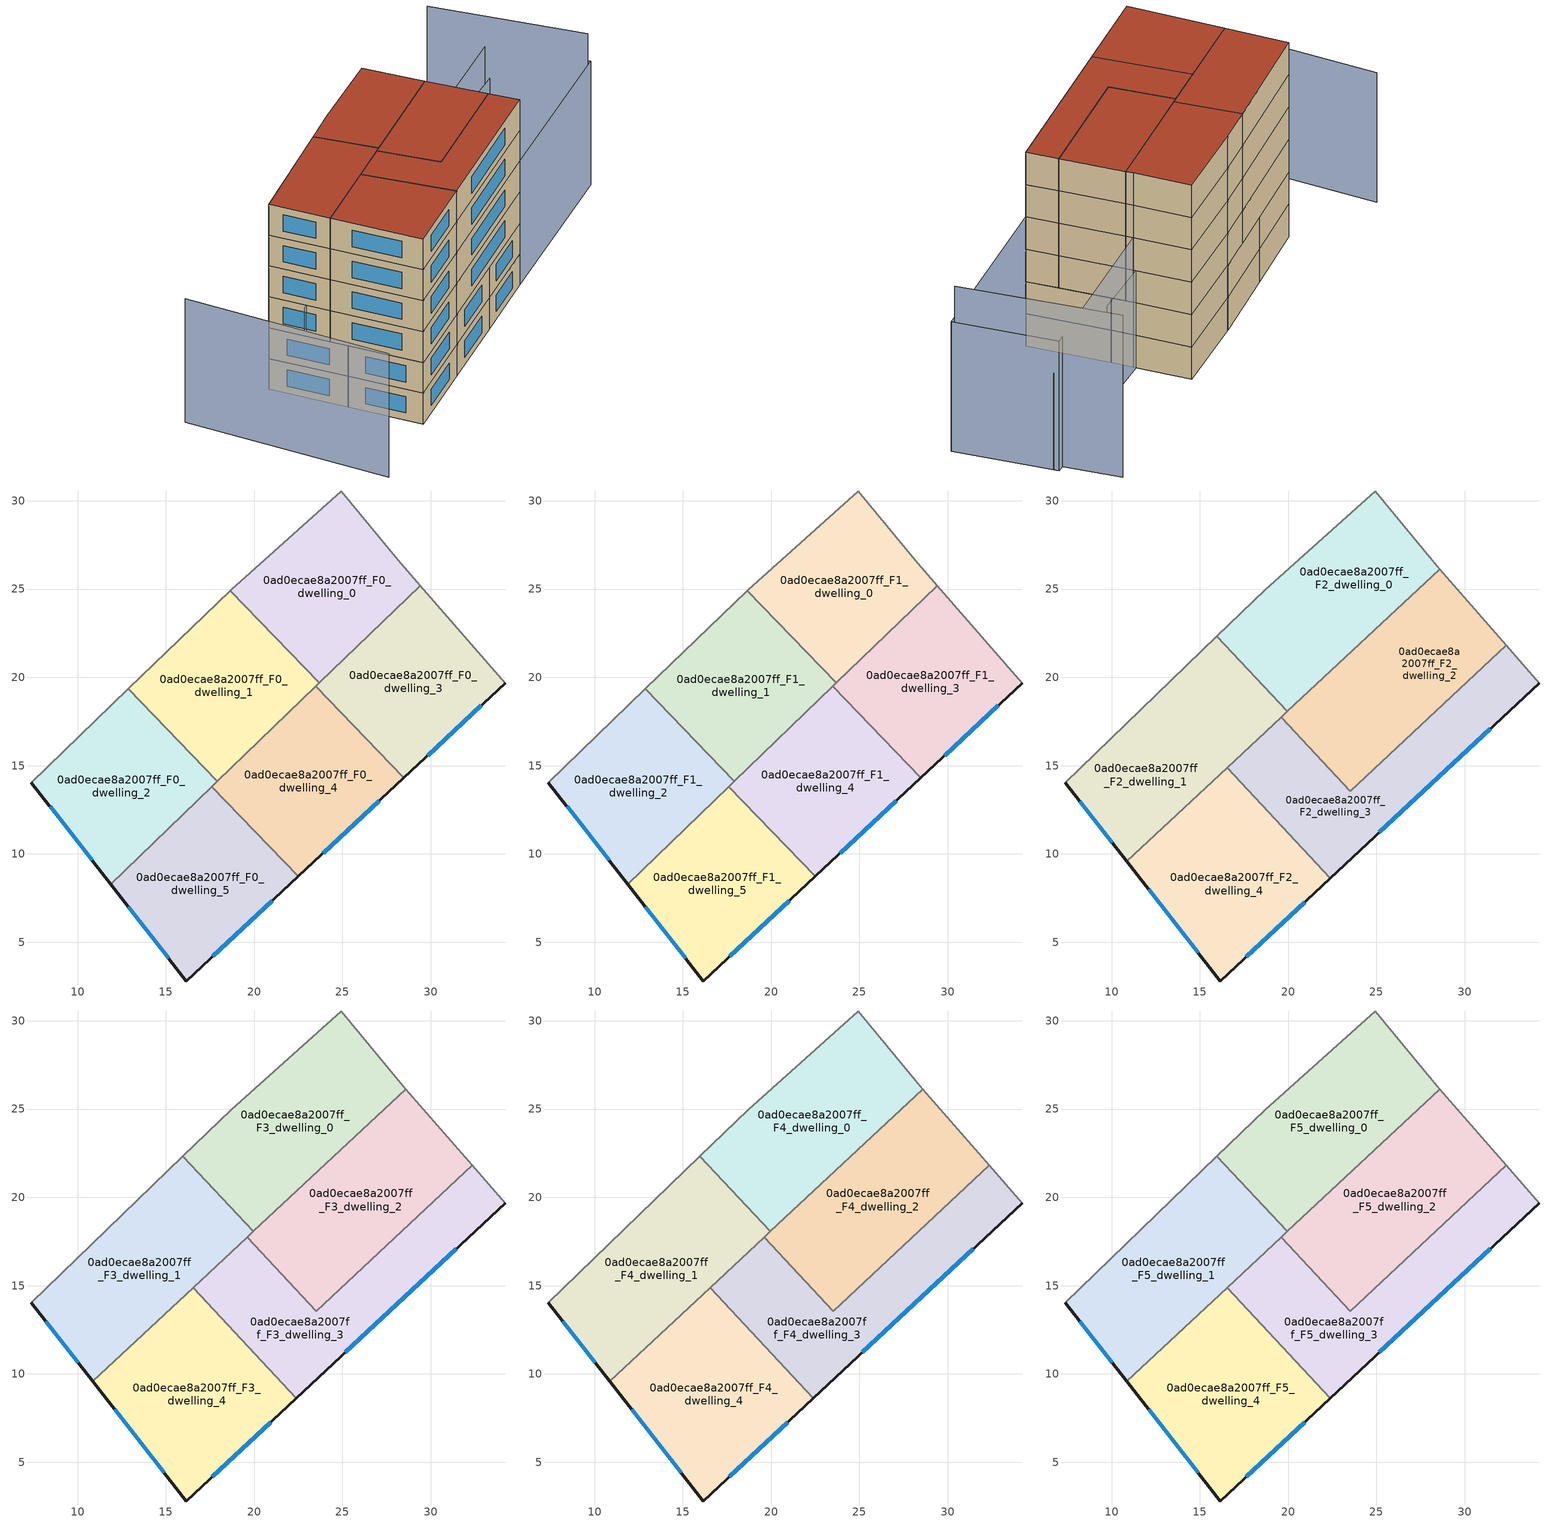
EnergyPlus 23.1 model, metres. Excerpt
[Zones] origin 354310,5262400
0ad0ecae8a2007ff_F0_dwelling_0
 floor ground (EU_floor_Construction): 28.16,26.63 29.41,25.19 23.69,19.68 18.64,24.92 18.69,24.96 24.92,30.55 z0
 wall to 0ad0ecae8a2007ff_F0_dwelling_1 (EU_wall_Construction): 18.64,24.92 23.69,19.68 z0:3
 wall adiabatic (EU_wall_Construction): 29.41,25.19 28.16,26.63 24.92,30.55 18.69,24.96 18.64,24.92 z0:3
 wall to 0ad0ecae8a2007ff_F0_dwelling_3 (EU_wall_Construction): 23.69,19.68 29.41,25.19 z0:3
0ad0ecae8a2007ff_F0_dwelling_1
 floor ground (EU_floor_Construction): 18.64,24.92 23.69,19.68 17.92,14.12 12.88,19.35 z0
 wall to 0ad0ecae8a2007ff_F0_dwelling_2 (EU_wall_Construction): 12.88,19.35 17.92,14.12 z0:3
 wall adiabatic (EU_wall_Construction): 18.64,24.92 12.88,19.35 z0:3
 wall to 0ad0ecae8a2007ff_F0_dwelling_4 (EU_wall_Construction): 17.92,14.12 23.49,19.49 z0:3
 wall to 0ad0ecae8a2007ff_F0_dwelling_3 (EU_wall_Construction): 23.49,19.49 23.69,19.68 z0:3
0ad0ecae8a2007ff_F0_dwelling_2
 floor ground (EU_floor_Construction): 12.88,19.35 17.92,14.12 11.87,8.29 7.38,14.04 z0
 wall outside (EU_wall_Construction): 7.38,14.04 11.87,8.29 z0:3
 wall adiabatic (EU_wall_Construction): 12.88,19.35 7.38,14.04 z0:3
 wall to 0ad0ecae8a2007ff_F0_dwelling_5 (EU_wall_Construction): 11.87,8.29 17.6,13.82 z0:3
 wall to 0ad0ecae8a2007ff_F0_dwelling_4 (EU_wall_Construction): 17.61,13.82 17.92,14.12 z0:3
 window (EU_Window_Construction): 8.44,12.69 10.82,9.64 z0.7:2.3
0ad0ecae8a2007ff_F0_dwelling_3
 floor ground (EU_floor_Construction): 29.41,25.19 34.21,19.67 28.48,14.32 23.49,19.49 z0
 wall outside (EU_wall_Construction): 28.48,14.32 34.21,19.67 z0:3
 wall adiabatic (EU_wall_Construction): 34.21,19.67 29.41,25.19 z0:3
 wall to 0ad0ecae8a2007ff_F0_dwelling_4 (EU_wall_Construction): 23.49,19.49 28.48,14.32 z0:3
 window (EU_Window_Construction): 29.82,15.57 32.86,18.41 z0.7:2.3
0ad0ecae8a2007ff_F0_dwelling_4
 floor ground (EU_floor_Construction): 23.49,19.49 28.48,14.32 22.5,8.74 17.6,13.82 z0
 wall outside (EU_wall_Construction): 22.5,8.74 28.48,14.32 z0:3
 wall to 0ad0ecae8a2007ff_F0_dwelling_5 (EU_wall_Construction): 17.6,13.82 22.5,8.74 z0:3
 window (EU_Window_Construction): 23.91,10.05 27.07,13.01 z0.7:2.3
0ad0ecae8a2007ff_F0_dwelling_5
 floor ground (EU_floor_Construction): 17.6,13.82 22.5,8.74 16.16,2.81 11.87,8.29 z0
 wall outside (EU_wall_Construction): 11.87,8.29 16.16,2.81 22.5,8.74 z0:3
 window (EU_Window_Construction): 17.65,4.2 21.01,7.34 / 12.88,7 15.15,4.09 z0.7:2.3
0ad0ecae8a2007ff_F1_dwelling_0
 floor to 0ad0ecae8a2007ff_F0_dwelling_0 (EU_floor_Construction): 28.16,26.63 29.41,25.19 23.69,19.68 18.64,24.92 18.69,24.96 24.92,30.55 z3
 wall to 0ad0ecae8a2007ff_F1_dwelling_1 (EU_wall_Construction): 18.64,24.92 23.69,19.68 z3:6
 wall adiabatic (EU_wall_Construction): 29.41,25.19 28.16,26.63 24.92,30.55 18.69,24.96 18.64,24.92 z3:6
 wall to 0ad0ecae8a2007ff_F1_dwelling_3 (EU_wall_Construction): 23.69,19.68 29.41,25.19 z3:6
0ad0ecae8a2007ff_F1_dwelling_1
 floor to 0ad0ecae8a2007ff_F0_dwelling_1 (EU_floor_Construction): 18.64,24.92 23.69,19.68 17.92,14.12 12.88,19.35 z3
 wall to 0ad0ecae8a2007ff_F1_dwelling_2 (EU_wall_Construction): 12.88,19.35 17.92,14.12 z3:6
 wall adiabatic (EU_wall_Construction): 18.64,24.92 12.88,19.35 z3:6
 wall to 0ad0ecae8a2007ff_F1_dwelling_4 (EU_wall_Construction): 17.92,14.12 23.49,19.49 z3:6
 wall to 0ad0ecae8a2007ff_F1_dwelling_3 (EU_wall_Construction): 23.49,19.49 23.69,19.68 z3:6
0ad0ecae8a2007ff_F1_dwelling_2
 floor to 0ad0ecae8a2007ff_F0_dwelling_2 (EU_floor_Construction): 12.88,19.35 17.92,14.12 11.87,8.29 7.38,14.04 z3
 wall outside (EU_wall_Construction): 7.38,14.04 11.87,8.29 z3:6
 wall adiabatic (EU_wall_Construction): 12.88,19.35 7.38,14.04 z3:6
 wall to 0ad0ecae8a2007ff_F1_dwelling_5 (EU_wall_Construction): 11.87,8.29 17.6,13.82 z3:6
 wall to 0ad0ecae8a2007ff_F1_dwelling_4 (EU_wall_Construction): 17.61,13.82 17.92,14.12 z3:6
 window (EU_Window_Construction): 8.44,12.69 10.82,9.64 z3.7:5.3
 ceiling adiabatic (EU_roof_Construction): 17.92,14.12 16.88,15.2 10.87,9.58 11.87,8.29 z6
0ad0ecae8a2007ff_F1_dwelling_3
 floor to 0ad0ecae8a2007ff_F0_dwelling_3 (EU_floor_Construction): 29.41,25.19 34.21,19.67 28.48,14.32 23.49,19.49 z3
 wall outside (EU_wall_Construction): 28.48,14.32 34.21,19.67 z3:6
 wall adiabatic (EU_wall_Construction): 34.21,19.67 29.41,25.19 z3:6
 wall to 0ad0ecae8a2007ff_F1_dwelling_4 (EU_wall_Construction): 23.49,19.49 28.48,14.32 z3:6
 window (EU_Window_Construction): 29.82,15.57 32.86,18.41 z3.7:5.3
0ad0ecae8a2007ff_F1_dwelling_4
 floor to 0ad0ecae8a2007ff_F0_dwelling_4 (EU_floor_Construction): 23.49,19.49 28.48,14.32 22.5,8.74 17.6,13.82 z3
 wall outside (EU_wall_Construction): 22.5,8.74 28.48,14.32 z3:6
 wall to 0ad0ecae8a2007ff_F1_dwelling_5 (EU_wall_Construction): 17.6,13.82 22.5,8.74 z3:6
 window (EU_Window_Construction): 23.91,10.05 27.07,13.01 z3.7:5.3
0ad0ecae8a2007ff_F1_dwelling_5
 floor to 0ad0ecae8a2007ff_F0_dwelling_5 (EU_floor_Construction): 17.6,13.82 22.5,8.74 16.16,2.81 11.87,8.29 z3
 wall outside (EU_wall_Construction): 11.87,8.29 16.16,2.81 22.5,8.74 z3:6
 window (EU_Window_Construction): 17.65,4.2 21.01,7.34 / 12.88,7 15.15,4.09 z3.7:5.3
0ad0ecae8a2007ff_F2_dwelling_0
 floor to 0ad0ecae8a2007ff_F1_dwelling_0 (EU_floor_Construction): 24.92,30.55 28.16,26.63 28.59,26.13 22.74,20.67 18.64,24.92 18.69,24.96 z6
 floor to 0ad0ecae8a2007ff_F1_dwelling_1 (EU_floor_Construction): 18.64,24.92 22.74,20.67 19.95,18.07 15.97,22.33 z6
 wall adiabatic (EU_wall_Construction): 28.59,26.13 28.16,26.63 24.92,30.55 18.69,24.96 15.97,22.33 z6:9
 wall to 0ad0ecae8a2007ff_F2_dwelling_1 (EU_wall_Construction): 15.97,22.33 19.95,18.07 z6:9
 wall to 0ad0ecae8a2007ff_F2_dwelling_2 (EU_wall_Construction): 19.95,18.07 28.59,26.13 z6:9
0ad0ecae8a2007ff_F2_dwelling_1
 floor to 0ad0ecae8a2007ff_F1_dwelling_1 (EU_floor_Construction): 15.97,22.33 19.95,18.07 16.88,15.2 12.88,19.35 z6
 floor to 0ad0ecae8a2007ff_F1_dwelling_2 (EU_floor_Construction): 12.88,19.35 16.88,15.2 10.87,9.58 7.38,14.04 z6
 wall outside (EU_wall_Construction): 7.38,14.04 10.87,9.58 z6:9
 wall adiabatic (EU_wall_Construction): 15.97,22.33 7.38,14.04 z6:9
 wall to 0ad0ecae8a2007ff_F2_dwelling_4 (EU_wall_Construction): 10.87,9.58 16.55,14.89 z6:9
 wall to 0ad0ecae8a2007ff_F2_dwelling_3 (EU_wall_Construction): 16.55,14.89 19.6,17.74 z6:9
 wall to 0ad0ecae8a2007ff_F2_dwelling_2 (EU_wall_Construction): 19.6,17.74 19.95,18.07 z6:9
 window (EU_Window_Construction): 8.2,13 10.05,10.63 z6.7:8.3
0ad0ecae8a2007ff_F2_dwelling_2
 floor to 0ad0ecae8a2007ff_F1_dwelling_3 (EU_floor_Construction): 29.4,25.19 32.35,21.81 26.51,16.36 23.49,19.49 z6
 floor to 0ad0ecae8a2007ff_F1_dwelling_0 (EU_floor_Construction): 28.59,26.13 29.4,25.19 23.69,19.68 22.74,20.67 z6
 floor to 0ad0ecae8a2007ff_F1_dwelling_4 (EU_floor_Construction): 23.49,19.49 26.51,16.36 23.51,13.55 20.58,16.69 z6
 floor to 0ad0ecae8a2007ff_F1_dwelling_1 (EU_floor_Construction): 22.74,20.67 23.69,19.68 20.58,16.69 19.6,17.74 z6
 wall to 0ad0ecae8a2007ff_F2_dwelling_3 (EU_wall_Construction): 19.6,17.74 23.51,13.55 32.35,21.81 z6:9
 wall adiabatic (EU_wall_Construction): 32.35,21.81 28.59,26.13 z6:9
0ad0ecae8a2007ff_F2_dwelling_3
 floor to 0ad0ecae8a2007ff_F1_dwelling_4 (EU_floor_Construction): 26.51,16.36 28.48,14.32 22.5,8.74 17.6,13.82 20.58,16.69 23.51,13.55 z6
 floor to 0ad0ecae8a2007ff_F1_dwelling_3 (EU_floor_Construction): 32.35,21.81 34.21,19.67 28.48,14.32 26.51,16.36 z6
 floor to 0ad0ecae8a2007ff_F1_dwelling_5 (EU_floor_Construction): 17.6,13.82 22.5,8.74 22.39,8.64 17.58,13.79 z6
 floor adiabatic (EU_floor_Construction): 16.88,15.2 17.92,14.12 17.58,13.79 16.55,14.89 z6
 floor to 0ad0ecae8a2007ff_F1_dwelling_1 (EU_floor_Construction): 19.6,17.74 20.58,16.69 17.92,14.12 16.88,15.2 z6
 wall outside (EU_wall_Construction): 22.4,8.63 34.21,19.67 z6:9
 wall adiabatic (EU_wall_Construction): 34.21,19.67 32.35,21.81 z6:9
 wall to 0ad0ecae8a2007ff_F2_dwelling_4 (EU_wall_Construction): 16.55,14.89 22.4,8.63 z6:9
 window (EU_Window_Construction): 25.17,11.23 31.43,17.08 z6.7:8.3
0ad0ecae8a2007ff_F2_dwelling_4
 floor to 0ad0ecae8a2007ff_F1_dwelling_5 (EU_floor_Construction): 17.58,13.79 22.39,8.64 16.16,2.81 11.87,8.29 z6
 floor adiabatic (EU_floor_Construction): 16.55,14.89 17.58,13.79 11.87,8.29 10.87,9.58 z6
 wall outside (EU_wall_Construction): 10.87,9.58 16.16,2.81 22.4,8.63 z6:9
 window (EU_Window_Construction): 17.62,4.17 20.93,7.27 / 12.11,7.99 14.91,4.4 z6.7:8.3
0ad0ecae8a2007ff_F3_dwelling_0
 floor to 0ad0ecae8a2007ff_F2_dwelling_0 (EU_floor_Construction): 24.92,30.55 28.16,26.63 28.59,26.13 19.95,18.07 15.97,22.33 18.69,24.96 z9
 wall adiabatic (EU_wall_Construction): 28.59,26.13 28.16,26.63 24.92,30.55 18.69,24.96 15.97,22.33 z9:12
 wall to 0ad0ecae8a2007ff_F3_dwelling_1 (EU_wall_Construction): 15.97,22.33 19.95,18.07 z9:12
 wall to 0ad0ecae8a2007ff_F3_dwelling_2 (EU_wall_Construction): 19.95,18.07 28.59,26.13 z9:12
0ad0ecae8a2007ff_F3_dwelling_1
 floor to 0ad0ecae8a2007ff_F2_dwelling_1 (EU_floor_Construction): 15.97,22.33 19.95,18.07 10.87,9.58 7.38,14.04 z9
 wall outside (EU_wall_Construction): 7.38,14.04 10.87,9.58 z9:12
 wall adiabatic (EU_wall_Construction): 15.97,22.33 7.38,14.04 z9:12
 wall to 0ad0ecae8a2007ff_F3_dwelling_4 (EU_wall_Construction): 10.87,9.58 16.55,14.89 z9:12
 wall to 0ad0ecae8a2007ff_F3_dwelling_3 (EU_wall_Construction): 16.55,14.89 19.6,17.74 z9:12
 wall to 0ad0ecae8a2007ff_F3_dwelling_2 (EU_wall_Construction): 19.6,17.74 19.95,18.07 z9:12
 window (EU_Window_Construction): 8.2,13 10.05,10.63 z9.7:11.3
0ad0ecae8a2007ff_F3_dwelling_2
 floor to 0ad0ecae8a2007ff_F2_dwelling_2 (EU_floor_Construction): 28.59,26.13 32.35,21.81 23.51,13.55 19.6,17.74 z9
 wall to 0ad0ecae8a2007ff_F3_dwelling_3 (EU_wall_Construction): 19.6,17.74 23.51,13.55 32.35,21.81 z9:12
 wall adiabatic (EU_wall_Construction): 32.35,21.81 28.59,26.13 z9:12
0ad0ecae8a2007ff_F3_dwelling_3
 floor to 0ad0ecae8a2007ff_F2_dwelling_3 (EU_floor_Construction): 32.35,21.81 34.21,19.67 22.4,8.63 16.55,14.89 19.6,17.74 23.51,13.55 z9
 wall outside (EU_wall_Construction): 22.4,8.63 34.21,19.67 z9:12
 wall adiabatic (EU_wall_Construction): 34.21,19.67 32.35,21.81 z9:12
 wall to 0ad0ecae8a2007ff_F3_dwelling_4 (EU_wall_Construction): 16.55,14.89 22.4,8.63 z9:12
 window (EU_Window_Construction): 25.17,11.23 31.43,17.08 z9.7:11.3
0ad0ecae8a2007ff_F3_dwelling_4
 floor to 0ad0ecae8a2007ff_F2_dwelling_4 (EU_floor_Construction): 16.55,14.89 22.4,8.63 16.16,2.81 10.87,9.58 z9
 wall outside (EU_wall_Construction): 10.87,9.58 16.16,2.81 22.4,8.63 z9:12
 window (EU_Window_Construction): 17.62,4.17 20.93,7.27 / 12.11,7.99 14.91,4.4 z9.7:11.3
0ad0ecae8a2007ff_F4_dwelling_0
 floor to 0ad0ecae8a2007ff_F3_dwelling_0 (EU_floor_Construction): 24.92,30.55 28.16,26.63 28.59,26.13 19.95,18.07 15.97,22.33 18.69,24.96 z12
 wall adiabatic (EU_wall_Construction): 28.59,26.13 28.16,26.63 24.92,30.55 18.69,24.96 15.97,22.33 z12:15
 wall to 0ad0ecae8a2007ff_F4_dwelling_1 (EU_wall_Construction): 15.97,22.33 19.95,18.07 z12:15
 wall to 0ad0ecae8a2007ff_F4_dwelling_2 (EU_wall_Construction): 19.95,18.07 28.59,26.13 z12:15
0ad0ecae8a2007ff_F4_dwelling_1
 floor to 0ad0ecae8a2007ff_F3_dwelling_1 (EU_floor_Construction): 15.97,22.33 19.95,18.07 10.87,9.58 7.38,14.04 z12
 wall outside (EU_wall_Construction): 7.38,14.04 10.87,9.58 z12:15
 wall adiabatic (EU_wall_Construction): 15.97,22.33 7.38,14.04 z12:15
 wall to 0ad0ecae8a2007ff_F4_dwelling_4 (EU_wall_Construction): 10.87,9.58 16.55,14.89 z12:15
 wall to 0ad0ecae8a2007ff_F4_dwelling_3 (EU_wall_Construction): 16.55,14.89 19.6,17.74 z12:15
 wall to 0ad0ecae8a2007ff_F4_dwelling_2 (EU_wall_Construction): 19.6,17.74 19.95,18.07 z12:15
 window (EU_Window_Construction): 8.2,13 10.05,10.63 z12.7:14.3
0ad0ecae8a2007ff_F4_dwelling_2
 floor to 0ad0ecae8a2007ff_F3_dwelling_2 (EU_floor_Construction): 28.59,26.13 32.35,21.81 23.51,13.55 19.6,17.74 z12
 wall to 0ad0ecae8a2007ff_F4_dwelling_3 (EU_wall_Construction): 19.6,17.74 23.51,13.55 32.35,21.81 z12:15
 wall adiabatic (EU_wall_Construction): 32.35,21.81 28.59,26.13 z12:15
0ad0ecae8a2007ff_F4_dwelling_3
 floor to 0ad0ecae8a2007ff_F3_dwelling_3 (EU_floor_Construction): 32.35,21.81 34.21,19.67 22.4,8.63 16.55,14.89 19.6,17.74 23.51,13.55 z12
 wall outside (EU_wall_Construction): 22.4,8.63 34.21,19.67 z12:15
 wall adiabatic (EU_wall_Construction): 34.21,19.67 32.35,21.81 z12:15
 wall to 0ad0ecae8a2007ff_F4_dwelling_4 (EU_wall_Construction): 16.55,14.89 22.4,8.63 z12:15
 window (EU_Window_Construction): 25.17,11.23 31.43,17.08 z12.7:14.3
0ad0ecae8a2007ff_F4_dwelling_4
 floor to 0ad0ecae8a2007ff_F3_dwelling_4 (EU_floor_Construction): 16.55,14.89 22.4,8.63 16.16,2.81 10.87,9.58 z12
 wall outside (EU_wall_Construction): 10.87,9.58 16.16,2.81 22.4,8.63 z12:15
 window (EU_Window_Construction): 17.62,4.17 20.93,7.27 / 12.11,7.99 14.91,4.4 z12.7:14.3
0ad0ecae8a2007ff_F5_dwelling_0
 floor to 0ad0ecae8a2007ff_F4_dwelling_0 (EU_floor_Construction): 24.92,30.55 28.16,26.63 28.59,26.13 19.95,18.07 15.97,22.33 18.69,24.96 z15
 wall adiabatic (EU_wall_Construction): 28.59,26.13 28.16,26.63 24.92,30.55 18.69,24.96 15.97,22.33 z15:18
 wall to 0ad0ecae8a2007ff_F5_dwelling_1 (EU_wall_Construction): 15.97,22.33 19.95,18.07 z15:18
 wall to 0ad0ecae8a2007ff_F5_dwelling_2 (EU_wall_Construction): 19.95,18.07 28.59,26.13 z15:18
 roof outside (EU_roof_Construction): 28.59,26.13 28.16,26.63 24.92,30.55 18.69,24.96 15.97,22.33 19.95,18.07 z18
0ad0ecae8a2007ff_F5_dwelling_1
 floor to 0ad0ecae8a2007ff_F4_dwelling_1 (EU_floor_Construction): 15.97,22.33 19.95,18.07 10.87,9.58 7.38,14.04 z15
 wall outside (EU_wall_Construction): 7.38,14.04 10.87,9.58 z15:18
 wall adiabatic (EU_wall_Construction): 15.97,22.33 7.38,14.04 z15:18
 wall to 0ad0ecae8a2007ff_F5_dwelling_4 (EU_wall_Construction): 10.87,9.58 16.55,14.89 z15:18
 wall to 0ad0ecae8a2007ff_F5_dwelling_3 (EU_wall_Construction): 16.55,14.89 19.6,17.74 z15:18
 wall to 0ad0ecae8a2007ff_F5_dwelling_2 (EU_wall_Construction): 19.6,17.74 19.95,18.07 z15:18
 window (EU_Window_Construction): 8.2,13 10.05,10.63 z15.7:17.3
 roof outside (EU_roof_Construction): 19.95,18.07 15.97,22.33 7.38,14.04 10.87,9.58 z18
0ad0ecae8a2007ff_F5_dwelling_2
 floor to 0ad0ecae8a2007ff_F4_dwelling_2 (EU_floor_Construction): 28.59,26.13 32.35,21.81 23.51,13.55 19.6,17.74 z15
 wall to 0ad0ecae8a2007ff_F5_dwelling_3 (EU_wall_Construction): 19.6,17.74 23.51,13.55 32.35,21.81 z15:18
 wall adiabatic (EU_wall_Construction): 32.35,21.81 28.59,26.13 z15:18
 roof outside (EU_roof_Construction): 32.35,21.81 28.59,26.13 19.6,17.74 23.51,13.55 z18
0ad0ecae8a2007ff_F5_dwelling_3
 floor to 0ad0ecae8a2007ff_F4_dwelling_3 (EU_floor_Construction): 32.35,21.81 34.21,19.67 22.4,8.63 16.55,14.89 19.6,17.74 23.51,13.55 z15
 wall outside (EU_wall_Construction): 22.4,8.63 34.21,19.67 z15:18
 wall adiabatic (EU_wall_Construction): 34.21,19.67 32.35,21.81 z15:18
 wall to 0ad0ecae8a2007ff_F5_dwelling_4 (EU_wall_Construction): 16.55,14.89 22.4,8.63 z15:18
 window (EU_Window_Construction): 25.17,11.23 31.43,17.08 z15.7:17.3
 roof outside (EU_roof_Construction): 34.21,19.67 32.35,21.81 23.51,13.55 19.6,17.74 16.55,14.89 22.4,8.63 z18
0ad0ecae8a2007ff_F5_dwelling_4
 floor to 0ad0ecae8a2007ff_F4_dwelling_4 (EU_floor_Construction): 16.55,14.89 22.4,8.63 16.16,2.81 10.87,9.58 z15
 wall outside (EU_wall_Construction): 10.87,9.58 16.16,2.81 22.4,8.63 z15:18
 window (EU_Window_Construction): 17.62,4.17 20.93,7.27 / 12.11,7.99 14.91,4.4 z15.7:17.3
 roof outside (EU_roof_Construction): 22.4,8.63 16.55,14.89 10.87,9.58 16.16,2.81 z18
shading: -1.41,12.47 9.43,-3.64 / 27.98,26.47 41.11,38.48 / 41.11,38.48 47.33,31.68 / 47.33,31.68 34.21,19.67 / 34.21,19.67 27.98,26.47 z0:12; 41.42,38.12 9.2,11.02 z0:9; 46.84,31.37 37.09,41.76 z0:15
[Building]
EU S2 Campaign: North Axis=0; Terrain=City; Solar Distribution=FullExterior
[Site:Location]
Budapest.Ferenc.Liszt.Intl.AP: Latitude=47.437; Longitude=19.256; Time Zone=1; Elevation=185
[SizingPeriod:WeatherFileDays]
AnnualSizingPeriod: Begin Month=1; Begin Day of Month=1; End Month=12; End Day of Month=31; Day of Week for Start Day=Monday; Use Weather File Daylight Saving Period=No; Use Weather File Rain and Snow Indicators=No
[MATERIAL]
EU_InternalMass_Material: Roughness=MediumRough; Thickness=0.1; Conductivity=1; Density=1800; Specific Heat=900; Thermal Absorptance=0.9; Solar Absorptance=0.7; Visible Absorptance=0.7
[MATERIAL:NOMASS] Roughness=MediumRough; Thermal Absorptance=0.9; Solar Absorptance=0.7; Visible Absorptance=0.7
Name | Thermal Resistance
EU_wall_NoMass | 0.832559
EU_roof_NoMass | 1.39638
EU_floor_NoMass | 0.872794
[WINDOWMATERIAL:SIMPLEGLAZINGSYSTEM]
EU_Window_SimpleGlazing: UFactor=2.79869; Solar Heat Gain Coefficient=0.75; Visible Transmittance=0.75
[CONSTRUCTION]
EU_wall_Construction: EU_wall_NoMass
EU_roof_Construction: EU_roof_NoMass
EU_floor_Construction: EU_floor_NoMass
EU_Window_Construction: EU_Window_SimpleGlazing
EU_InternalMass_Construction: EU_InternalMass_Material
[ZONE] Type=1; Multiplier=1; Ceiling Height=autocalculate; Floor Area=autocalculate; Part of Total Floor Area=Yes
Name | Volume
0ad0ecae8a2007ff_F0_dwelling_0; 0ad0ecae8a2007ff_F1_dwelling_0 | 174.653
0ad0ecae8a2007ff_F2_dwelling_0; 0ad0ecae8a2007ff_F3_dwelling_0; 0ad0ecae8a2007ff_F4_dwelling_0; 0ad0ecae8a2007ff_F5_dwelling_0 | 209.563
0ad0ecae8a2007ff_F0_dwelling_1; 0ad0ecae8a2007ff_F1_dwelling_1 | 174.65
0ad0ecae8a2007ff_F2_dwelling_1; 0ad0ecae8a2007ff_F3_dwelling_1; 0ad0ecae8a2007ff_F4_dwelling_1; 0ad0ecae8a2007ff_F5_dwelling_1 | 209.554
0ad0ecae8a2007ff_F0_dwelling_2; 0ad0ecae8a2007ff_F1_dwelling_2 | 174.645
0ad0ecae8a2007ff_F2_dwelling_2; 0ad0ecae8a2007ff_F3_dwelling_2; 0ad0ecae8a2007ff_F4_dwelling_2; 0ad0ecae8a2007ff_F5_dwelling_2 | 209.579
0ad0ecae8a2007ff_F0_dwelling_3; 0ad0ecae8a2007ff_F1_dwelling_3 | 174.635
0ad0ecae8a2007ff_F2_dwelling_3; 0ad0ecae8a2007ff_F3_dwelling_3; 0ad0ecae8a2007ff_F4_dwelling_3; 0ad0ecae8a2007ff_F5_dwelling_3 | 209.585
0ad0ecae8a2007ff_F0_dwelling_4; 0ad0ecae8a2007ff_F1_dwelling_4 | 174.639
0ad0ecae8a2007ff_F2_dwelling_4; 0ad0ecae8a2007ff_F3_dwelling_4; 0ad0ecae8a2007ff_F4_dwelling_4; 0ad0ecae8a2007ff_F5_dwelling_4 | 209.57
0ad0ecae8a2007ff_F0_dwelling_5; 0ad0ecae8a2007ff_F1_dwelling_5 | 174.637
[INTERNALMASS] Construction=EU_InternalMass_Construction
Name | Zone or ZoneList | Surface Area
0ad0ecae8a2007ff_F0_dwelling_0_EU_InternalMass | 0ad0ecae8a2007ff_F0_dwelling_0 | 58.2177
0ad0ecae8a2007ff_F0_dwelling_1_EU_InternalMass | 0ad0ecae8a2007ff_F0_dwelling_1 | 58.2167
0ad0ecae8a2007ff_F0_dwelling_2_EU_InternalMass | 0ad0ecae8a2007ff_F0_dwelling_2 | 58.2148
0ad0ecae8a2007ff_F0_dwelling_3_EU_InternalMass | 0ad0ecae8a2007ff_F0_dwelling_3 | 58.2118
0ad0ecae8a2007ff_F0_dwelling_4_EU_InternalMass | 0ad0ecae8a2007ff_F0_dwelling_4 | 58.213
0ad0ecae8a2007ff_F0_dwelling_5_EU_InternalMass | 0ad0ecae8a2007ff_F0_dwelling_5 | 58.2124
0ad0ecae8a2007ff_F1_dwelling_0_EU_InternalMass | 0ad0ecae8a2007ff_F1_dwelling_0 | 58.2177
0ad0ecae8a2007ff_F1_dwelling_1_EU_InternalMass | 0ad0ecae8a2007ff_F1_dwelling_1 | 58.2167
0ad0ecae8a2007ff_F1_dwelling_2_EU_InternalMass | 0ad0ecae8a2007ff_F1_dwelling_2 | 58.2148
0ad0ecae8a2007ff_F1_dwelling_3_EU_InternalMass | 0ad0ecae8a2007ff_F1_dwelling_3 | 58.2118
0ad0ecae8a2007ff_F1_dwelling_4_EU_InternalMass | 0ad0ecae8a2007ff_F1_dwelling_4 | 58.213
0ad0ecae8a2007ff_F1_dwelling_5_EU_InternalMass | 0ad0ecae8a2007ff_F1_dwelling_5 | 58.2124
0ad0ecae8a2007ff_F2_dwelling_0_EU_InternalMass | 0ad0ecae8a2007ff_F2_dwelling_0 | 69.8547
0ad0ecae8a2007ff_F2_dwelling_1_EU_InternalMass | 0ad0ecae8a2007ff_F2_dwelling_1 | 69.8511
0ad0ecae8a2007ff_F2_dwelling_2_EU_InternalMass | 0ad0ecae8a2007ff_F2_dwelling_2 | 69.8616
0ad0ecae8a2007ff_F2_dwelling_3_EU_InternalMass | 0ad0ecae8a2007ff_F2_dwelling_3 | 69.8615
0ad0ecae8a2007ff_F2_dwelling_4_EU_InternalMass | 0ad0ecae8a2007ff_F2_dwelling_4 | 69.8566
0ad0ecae8a2007ff_F3_dwelling_0_EU_InternalMass | 0ad0ecae8a2007ff_F3_dwelling_0 | 69.8547
0ad0ecae8a2007ff_F3_dwelling_1_EU_InternalMass | 0ad0ecae8a2007ff_F3_dwelling_1 | 69.8511
0ad0ecae8a2007ff_F3_dwelling_2_EU_InternalMass | 0ad0ecae8a2007ff_F3_dwelling_2 | 69.8616
0ad0ecae8a2007ff_F3_dwelling_3_EU_InternalMass | 0ad0ecae8a2007ff_F3_dwelling_3 | 69.8615
0ad0ecae8a2007ff_F3_dwelling_4_EU_InternalMass | 0ad0ecae8a2007ff_F3_dwelling_4 | 69.8566
0ad0ecae8a2007ff_F4_dwelling_0_EU_InternalMass | 0ad0ecae8a2007ff_F4_dwelling_0 | 69.8547
0ad0ecae8a2007ff_F4_dwelling_1_EU_InternalMass | 0ad0ecae8a2007ff_F4_dwelling_1 | 69.8511
0ad0ecae8a2007ff_F4_dwelling_2_EU_InternalMass | 0ad0ecae8a2007ff_F4_dwelling_2 | 69.8616
0ad0ecae8a2007ff_F4_dwelling_3_EU_InternalMass | 0ad0ecae8a2007ff_F4_dwelling_3 | 69.8615
0ad0ecae8a2007ff_F4_dwelling_4_EU_InternalMass | 0ad0ecae8a2007ff_F4_dwelling_4 | 69.8566
0ad0ecae8a2007ff_F5_dwelling_0_EU_InternalMass | 0ad0ecae8a2007ff_F5_dwelling_0 | 69.8547
0ad0ecae8a2007ff_F5_dwelling_1_EU_InternalMass | 0ad0ecae8a2007ff_F5_dwelling_1 | 69.8511
0ad0ecae8a2007ff_F5_dwelling_2_EU_InternalMass | 0ad0ecae8a2007ff_F5_dwelling_2 | 69.8616
0ad0ecae8a2007ff_F5_dwelling_3_EU_InternalMass | 0ad0ecae8a2007ff_F5_dwelling_3 | 69.8615
0ad0ecae8a2007ff_F5_dwelling_4_EU_InternalMass | 0ad0ecae8a2007ff_F5_dwelling_4 | 69.8566
[OTHEREQUIPMENT] Fuel Type=Electricity; Design Level Calculation Method=Watts/Area; Power per Zone Floor Area=1; Fraction Latent=0; Fraction Radiant=0; Fraction Lost=0; Carbon Dioxide Generation Rate=0; EndUse Subcategory=EU_Step8_InternalGains
Name | Zone or ZoneList or Space or SpaceList | Schedule
EU_Step8_InternalGain_0ad0ecae8a2007ff_F0_dwelling_0_f000 | 0ad0ecae8a2007ff_F0_dwelling_0 | EU_Step8_GainSchedule_0ad0ecae8a2007ff_F0_dwelling_0_f000
EU_Step8_InternalGain_0ad0ecae8a2007ff_F0_dwelling_1_f000 | 0ad0ecae8a2007ff_F0_dwelling_1 | EU_Step8_GainSchedule_0ad0ecae8a2007ff_F0_dwelling_1_f000
EU_Step8_InternalGain_0ad0ecae8a2007ff_F0_dwelling_2_f000 | 0ad0ecae8a2007ff_F0_dwelling_2 | EU_Step8_GainSchedule_0ad0ecae8a2007ff_F0_dwelling_2_f000
EU_Step8_InternalGain_0ad0ecae8a2007ff_F0_dwelling_3_f000 | 0ad0ecae8a2007ff_F0_dwelling_3 | EU_Step8_GainSchedule_0ad0ecae8a2007ff_F0_dwelling_3_f000
EU_Step8_InternalGain_0ad0ecae8a2007ff_F0_dwelling_4_f000 | 0ad0ecae8a2007ff_F0_dwelling_4 | EU_Step8_GainSchedule_0ad0ecae8a2007ff_F0_dwelling_4_f000
EU_Step8_InternalGain_0ad0ecae8a2007ff_F0_dwelling_5_f000 | 0ad0ecae8a2007ff_F0_dwelling_5 | EU_Step8_GainSchedule_0ad0ecae8a2007ff_F0_dwelling_5_f000
EU_Step8_InternalGain_0ad0ecae8a2007ff_F1_dwelling_0_f000 | 0ad0ecae8a2007ff_F1_dwelling_0 | EU_Step8_GainSchedule_0ad0ecae8a2007ff_F1_dwelling_0_f000
EU_Step8_InternalGain_0ad0ecae8a2007ff_F1_dwelling_1_f000 | 0ad0ecae8a2007ff_F1_dwelling_1 | EU_Step8_GainSchedule_0ad0ecae8a2007ff_F1_dwelling_1_f000
EU_Step8_InternalGain_0ad0ecae8a2007ff_F1_dwelling_2_f000 | 0ad0ecae8a2007ff_F1_dwelling_2 | EU_Step8_GainSchedule_0ad0ecae8a2007ff_F1_dwelling_2_f000
EU_Step8_InternalGain_0ad0ecae8a2007ff_F1_dwelling_3_f000 | 0ad0ecae8a2007ff_F1_dwelling_3 | EU_Step8_GainSchedule_0ad0ecae8a2007ff_F1_dwelling_3_f000
EU_Step8_InternalGain_0ad0ecae8a2007ff_F1_dwelling_4_f000 | 0ad0ecae8a2007ff_F1_dwelling_4 | EU_Step8_GainSchedule_0ad0ecae8a2007ff_F1_dwelling_4_f000
EU_Step8_InternalGain_0ad0ecae8a2007ff_F1_dwelling_5_f000 | 0ad0ecae8a2007ff_F1_dwelling_5 | EU_Step8_GainSchedule_0ad0ecae8a2007ff_F1_dwelling_5_f000
EU_Step8_InternalGain_0ad0ecae8a2007ff_F2_dwelling_0_f000 | 0ad0ecae8a2007ff_F2_dwelling_0 | EU_Step8_GainSchedule_0ad0ecae8a2007ff_F2_dwelling_0_f000
EU_Step8_InternalGain_0ad0ecae8a2007ff_F2_dwelling_1_f000 | 0ad0ecae8a2007ff_F2_dwelling_1 | EU_Step8_GainSchedule_0ad0ecae8a2007ff_F2_dwelling_1_f000
EU_Step8_InternalGain_0ad0ecae8a2007ff_F2_dwelling_2_f000 | 0ad0ecae8a2007ff_F2_dwelling_2 | EU_Step8_GainSchedule_0ad0ecae8a2007ff_F2_dwelling_2_f000
EU_Step8_InternalGain_0ad0ecae8a2007ff_F2_dwelling_3_f000 | 0ad0ecae8a2007ff_F2_dwelling_3 | EU_Step8_GainSchedule_0ad0ecae8a2007ff_F2_dwelling_3_f000
EU_Step8_InternalGain_0ad0ecae8a2007ff_F2_dwelling_4_f000 | 0ad0ecae8a2007ff_F2_dwelling_4 | EU_Step8_GainSchedule_0ad0ecae8a2007ff_F2_dwelling_4_f000
EU_Step8_InternalGain_0ad0ecae8a2007ff_F3_dwelling_0_f000 | 0ad0ecae8a2007ff_F3_dwelling_0 | EU_Step8_GainSchedule_0ad0ecae8a2007ff_F3_dwelling_0_f000
EU_Step8_InternalGain_0ad0ecae8a2007ff_F3_dwelling_1_f000 | 0ad0ecae8a2007ff_F3_dwelling_1 | EU_Step8_GainSchedule_0ad0ecae8a2007ff_F3_dwelling_1_f000
EU_Step8_InternalGain_0ad0ecae8a2007ff_F3_dwelling_2_f000 | 0ad0ecae8a2007ff_F3_dwelling_2 | EU_Step8_GainSchedule_0ad0ecae8a2007ff_F3_dwelling_2_f000
EU_Step8_InternalGain_0ad0ecae8a2007ff_F3_dwelling_3_f000 | 0ad0ecae8a2007ff_F3_dwelling_3 | EU_Step8_GainSchedule_0ad0ecae8a2007ff_F3_dwelling_3_f000
EU_Step8_InternalGain_0ad0ecae8a2007ff_F3_dwelling_4_f000 | 0ad0ecae8a2007ff_F3_dwelling_4 | EU_Step8_GainSchedule_0ad0ecae8a2007ff_F3_dwelling_4_f000
EU_Step8_InternalGain_0ad0ecae8a2007ff_F4_dwelling_0_f000 | 0ad0ecae8a2007ff_F4_dwelling_0 | EU_Step8_GainSchedule_0ad0ecae8a2007ff_F4_dwelling_0_f000
EU_Step8_InternalGain_0ad0ecae8a2007ff_F4_dwelling_1_f000 | 0ad0ecae8a2007ff_F4_dwelling_1 | EU_Step8_GainSchedule_0ad0ecae8a2007ff_F4_dwelling_1_f000
EU_Step8_InternalGain_0ad0ecae8a2007ff_F4_dwelling_2_f000 | 0ad0ecae8a2007ff_F4_dwelling_2 | EU_Step8_GainSchedule_0ad0ecae8a2007ff_F4_dwelling_2_f000
EU_Step8_InternalGain_0ad0ecae8a2007ff_F4_dwelling_3_f000 | 0ad0ecae8a2007ff_F4_dwelling_3 | EU_Step8_GainSchedule_0ad0ecae8a2007ff_F4_dwelling_3_f000
EU_Step8_InternalGain_0ad0ecae8a2007ff_F4_dwelling_4_f000 | 0ad0ecae8a2007ff_F4_dwelling_4 | EU_Step8_GainSchedule_0ad0ecae8a2007ff_F4_dwelling_4_f000
EU_Step8_InternalGain_0ad0ecae8a2007ff_F5_dwelling_0_f000 | 0ad0ecae8a2007ff_F5_dwelling_0 | EU_Step8_GainSchedule_0ad0ecae8a2007ff_F5_dwelling_0_f000
EU_Step8_InternalGain_0ad0ecae8a2007ff_F5_dwelling_1_f000 | 0ad0ecae8a2007ff_F5_dwelling_1 | EU_Step8_GainSchedule_0ad0ecae8a2007ff_F5_dwelling_1_f000
EU_Step8_InternalGain_0ad0ecae8a2007ff_F5_dwelling_2_f000 | 0ad0ecae8a2007ff_F5_dwelling_2 | EU_Step8_GainSchedule_0ad0ecae8a2007ff_F5_dwelling_2_f000
EU_Step8_InternalGain_0ad0ecae8a2007ff_F5_dwelling_3_f000 | 0ad0ecae8a2007ff_F5_dwelling_3 | EU_Step8_GainSchedule_0ad0ecae8a2007ff_F5_dwelling_3_f000
EU_Step8_InternalGain_0ad0ecae8a2007ff_F5_dwelling_4_f000 | 0ad0ecae8a2007ff_F5_dwelling_4 | EU_Step8_GainSchedule_0ad0ecae8a2007ff_F5_dwelling_4_f000
[ZONEVENTILATION:DESIGNFLOWRATE] Schedule=EU_AlwaysOn; Design Flow Rate Calculation Method=AirChanges/Hour; Air Changes per Hour=0.475469; Ventilation Type=Natural; Fan Pressure Rise=0; Fan Total Efficiency=1; Constant Term Coefficient=1; Temperature Term Coefficient=0; Velocity Term Coefficient=0; Velocity Squared Term Coefficient=0; Minimum Indoor Temperature=-100; Maximum Indoor Temperature=100; Delta Temperature=-100; Minimum Outdoor Temperature=-100; Maximum Outdoor Temperature=100; Maximum Wind Speed=40
Name | Zone or ZoneList or Space or SpaceList
EU_ConstantAir_0ad0ecae8a2007ff_F0_dwelling_0 | 0ad0ecae8a2007ff_F0_dwelling_0
EU_ConstantAir_0ad0ecae8a2007ff_F0_dwelling_1 | 0ad0ecae8a2007ff_F0_dwelling_1
EU_ConstantAir_0ad0ecae8a2007ff_F0_dwelling_2 | 0ad0ecae8a2007ff_F0_dwelling_2
EU_ConstantAir_0ad0ecae8a2007ff_F0_dwelling_3 | 0ad0ecae8a2007ff_F0_dwelling_3
EU_ConstantAir_0ad0ecae8a2007ff_F0_dwelling_4 | 0ad0ecae8a2007ff_F0_dwelling_4
EU_ConstantAir_0ad0ecae8a2007ff_F0_dwelling_5 | 0ad0ecae8a2007ff_F0_dwelling_5
EU_ConstantAir_0ad0ecae8a2007ff_F1_dwelling_0 | 0ad0ecae8a2007ff_F1_dwelling_0
EU_ConstantAir_0ad0ecae8a2007ff_F1_dwelling_1 | 0ad0ecae8a2007ff_F1_dwelling_1
EU_ConstantAir_0ad0ecae8a2007ff_F1_dwelling_2 | 0ad0ecae8a2007ff_F1_dwelling_2
EU_ConstantAir_0ad0ecae8a2007ff_F1_dwelling_3 | 0ad0ecae8a2007ff_F1_dwelling_3
EU_ConstantAir_0ad0ecae8a2007ff_F1_dwelling_4 | 0ad0ecae8a2007ff_F1_dwelling_4
EU_ConstantAir_0ad0ecae8a2007ff_F1_dwelling_5 | 0ad0ecae8a2007ff_F1_dwelling_5
EU_ConstantAir_0ad0ecae8a2007ff_F2_dwelling_0 | 0ad0ecae8a2007ff_F2_dwelling_0
EU_ConstantAir_0ad0ecae8a2007ff_F2_dwelling_1 | 0ad0ecae8a2007ff_F2_dwelling_1
EU_ConstantAir_0ad0ecae8a2007ff_F2_dwelling_2 | 0ad0ecae8a2007ff_F2_dwelling_2
EU_ConstantAir_0ad0ecae8a2007ff_F2_dwelling_3 | 0ad0ecae8a2007ff_F2_dwelling_3
EU_ConstantAir_0ad0ecae8a2007ff_F2_dwelling_4 | 0ad0ecae8a2007ff_F2_dwelling_4
EU_ConstantAir_0ad0ecae8a2007ff_F3_dwelling_0 | 0ad0ecae8a2007ff_F3_dwelling_0
EU_ConstantAir_0ad0ecae8a2007ff_F3_dwelling_1 | 0ad0ecae8a2007ff_F3_dwelling_1
EU_ConstantAir_0ad0ecae8a2007ff_F3_dwelling_2 | 0ad0ecae8a2007ff_F3_dwelling_2
EU_ConstantAir_0ad0ecae8a2007ff_F3_dwelling_3 | 0ad0ecae8a2007ff_F3_dwelling_3
EU_ConstantAir_0ad0ecae8a2007ff_F3_dwelling_4 | 0ad0ecae8a2007ff_F3_dwelling_4
EU_ConstantAir_0ad0ecae8a2007ff_F4_dwelling_0 | 0ad0ecae8a2007ff_F4_dwelling_0
EU_ConstantAir_0ad0ecae8a2007ff_F4_dwelling_1 | 0ad0ecae8a2007ff_F4_dwelling_1
EU_ConstantAir_0ad0ecae8a2007ff_F4_dwelling_2 | 0ad0ecae8a2007ff_F4_dwelling_2
EU_ConstantAir_0ad0ecae8a2007ff_F4_dwelling_3 | 0ad0ecae8a2007ff_F4_dwelling_3
EU_ConstantAir_0ad0ecae8a2007ff_F4_dwelling_4 | 0ad0ecae8a2007ff_F4_dwelling_4
EU_ConstantAir_0ad0ecae8a2007ff_F5_dwelling_0 | 0ad0ecae8a2007ff_F5_dwelling_0
EU_ConstantAir_0ad0ecae8a2007ff_F5_dwelling_1 | 0ad0ecae8a2007ff_F5_dwelling_1
EU_ConstantAir_0ad0ecae8a2007ff_F5_dwelling_2 | 0ad0ecae8a2007ff_F5_dwelling_2
EU_ConstantAir_0ad0ecae8a2007ff_F5_dwelling_3 | 0ad0ecae8a2007ff_F5_dwelling_3
EU_ConstantAir_0ad0ecae8a2007ff_F5_dwelling_4 | 0ad0ecae8a2007ff_F5_dwelling_4
[HVACTEMPLATE:THERMOSTAT] Constant Heating Setpoint=20; Constant Cooling Setpoint=50
EU_HeatOnly_0ad0ecae8a2007ff_F0_dwelling_0; EU_HeatOnly_0ad0ecae8a2007ff_F0_dwelling_1; EU_HeatOnly_0ad0ecae8a2007ff_F0_dwelling_2; EU_HeatOnly_0ad0ecae8a2007ff_F0_dwelling_3; EU_HeatOnly_0ad0ecae8a2007ff_F0_dwelling_4; EU_HeatOnly_0ad0ecae8a2007ff_F0_dwelling_5; EU_HeatOnly_0ad0ecae8a2007ff_F1_dwelling_0; EU_HeatOnly_0ad0ecae8a2007ff_F1_dwelling_1; EU_HeatOnly_0ad0ecae8a2007ff_F1_dwelling_2; EU_HeatOnly_0ad0ecae8a2007ff_F1_dwelling_3; EU_HeatOnly_0ad0ecae8a2007ff_F1_dwelling_4; EU_HeatOnly_0ad0ecae8a2007ff_F1_dwelling_5; EU_HeatOnly_0ad0ecae8a2007ff_F2_dwelling_0; EU_HeatOnly_0ad0ecae8a2007ff_F2_dwelling_1; EU_HeatOnly_0ad0ecae8a2007ff_F2_dwelling_2; EU_HeatOnly_0ad0ecae8a2007ff_F2_dwelling_3; EU_HeatOnly_0ad0ecae8a2007ff_F2_dwelling_4; EU_HeatOnly_0ad0ecae8a2007ff_F3_dwelling_0; EU_HeatOnly_0ad0ecae8a2007ff_F3_dwelling_1; EU_HeatOnly_0ad0ecae8a2007ff_F3_dwelling_2; EU_HeatOnly_0ad0ecae8a2007ff_F3_dwelling_3; EU_HeatOnly_0ad0ecae8a2007ff_F3_dwelling_4; EU_HeatOnly_0ad0ecae8a2007ff_F4_dwelling_0; EU_HeatOnly_0ad0ecae8a2007ff_F4_dwelling_1; EU_HeatOnly_0ad0ecae8a2007ff_F4_dwelling_2; EU_HeatOnly_0ad0ecae8a2007ff_F4_dwelling_3; EU_HeatOnly_0ad0ecae8a2007ff_F4_dwelling_4; EU_HeatOnly_0ad0ecae8a2007ff_F5_dwelling_0; EU_HeatOnly_0ad0ecae8a2007ff_F5_dwelling_1; EU_HeatOnly_0ad0ecae8a2007ff_F5_dwelling_2; EU_HeatOnly_0ad0ecae8a2007ff_F5_dwelling_3; EU_HeatOnly_0ad0ecae8a2007ff_F5_dwelling_4
[HVACTEMPLATE:ZONE:IDEALLOADSAIRSYSTEM] System Availability Schedule=EU_AlwaysOn; Maximum Heating Supply Air Temperature=50; Minimum Cooling Supply Air Temperature=13; Maximum Heating Supply Air Humidity Ratio=0.0156; Minimum Cooling Supply Air Humidity Ratio=0.0077; Heating Limit=NoLimit; Cooling Limit=NoLimit; Heating Availability Schedule=EU_AlwaysOn; Cooling Availability Schedule=EU_CoolingOff; Dehumidification Control Type=ConstantSensibleHeatRatio; Cooling Sensible Heat Ratio=0.7; Dehumidification Setpoint=60; Humidification Control Type=None; Humidification Setpoint=30; Outdoor Air Method=None; Outdoor Air Flow Rate per Person=0.00944; Outdoor Air Flow Rate per Zone Floor Area=0; Outdoor Air Flow Rate per Zone=0; Demand Controlled Ventilation Type=None; Outdoor Air Economizer Type=NoEconomizer; Heat Recovery Type=None; Sensible Heat Recovery Effectiveness=0.7; Latent Heat Recovery Effectiveness=0.65
Name | Template Thermostat
0ad0ecae8a2007ff_F0_dwelling_0 | EU_HeatOnly_0ad0ecae8a2007ff_F0_dwelling_0
0ad0ecae8a2007ff_F0_dwelling_1 | EU_HeatOnly_0ad0ecae8a2007ff_F0_dwelling_1
0ad0ecae8a2007ff_F0_dwelling_2 | EU_HeatOnly_0ad0ecae8a2007ff_F0_dwelling_2
0ad0ecae8a2007ff_F0_dwelling_3 | EU_HeatOnly_0ad0ecae8a2007ff_F0_dwelling_3
0ad0ecae8a2007ff_F0_dwelling_4 | EU_HeatOnly_0ad0ecae8a2007ff_F0_dwelling_4
0ad0ecae8a2007ff_F0_dwelling_5 | EU_HeatOnly_0ad0ecae8a2007ff_F0_dwelling_5
0ad0ecae8a2007ff_F1_dwelling_0 | EU_HeatOnly_0ad0ecae8a2007ff_F1_dwelling_0
0ad0ecae8a2007ff_F1_dwelling_1 | EU_HeatOnly_0ad0ecae8a2007ff_F1_dwelling_1
0ad0ecae8a2007ff_F1_dwelling_2 | EU_HeatOnly_0ad0ecae8a2007ff_F1_dwelling_2
0ad0ecae8a2007ff_F1_dwelling_3 | EU_HeatOnly_0ad0ecae8a2007ff_F1_dwelling_3
0ad0ecae8a2007ff_F1_dwelling_4 | EU_HeatOnly_0ad0ecae8a2007ff_F1_dwelling_4
0ad0ecae8a2007ff_F1_dwelling_5 | EU_HeatOnly_0ad0ecae8a2007ff_F1_dwelling_5
0ad0ecae8a2007ff_F2_dwelling_0 | EU_HeatOnly_0ad0ecae8a2007ff_F2_dwelling_0
0ad0ecae8a2007ff_F2_dwelling_1 | EU_HeatOnly_0ad0ecae8a2007ff_F2_dwelling_1
0ad0ecae8a2007ff_F2_dwelling_2 | EU_HeatOnly_0ad0ecae8a2007ff_F2_dwelling_2
0ad0ecae8a2007ff_F2_dwelling_3 | EU_HeatOnly_0ad0ecae8a2007ff_F2_dwelling_3
0ad0ecae8a2007ff_F2_dwelling_4 | EU_HeatOnly_0ad0ecae8a2007ff_F2_dwelling_4
0ad0ecae8a2007ff_F3_dwelling_0 | EU_HeatOnly_0ad0ecae8a2007ff_F3_dwelling_0
0ad0ecae8a2007ff_F3_dwelling_1 | EU_HeatOnly_0ad0ecae8a2007ff_F3_dwelling_1
0ad0ecae8a2007ff_F3_dwelling_2 | EU_HeatOnly_0ad0ecae8a2007ff_F3_dwelling_2
0ad0ecae8a2007ff_F3_dwelling_3 | EU_HeatOnly_0ad0ecae8a2007ff_F3_dwelling_3
0ad0ecae8a2007ff_F3_dwelling_4 | EU_HeatOnly_0ad0ecae8a2007ff_F3_dwelling_4
0ad0ecae8a2007ff_F4_dwelling_0 | EU_HeatOnly_0ad0ecae8a2007ff_F4_dwelling_0
0ad0ecae8a2007ff_F4_dwelling_1 | EU_HeatOnly_0ad0ecae8a2007ff_F4_dwelling_1
0ad0ecae8a2007ff_F4_dwelling_2 | EU_HeatOnly_0ad0ecae8a2007ff_F4_dwelling_2
0ad0ecae8a2007ff_F4_dwelling_3 | EU_HeatOnly_0ad0ecae8a2007ff_F4_dwelling_3
0ad0ecae8a2007ff_F4_dwelling_4 | EU_HeatOnly_0ad0ecae8a2007ff_F4_dwelling_4
0ad0ecae8a2007ff_F5_dwelling_0 | EU_HeatOnly_0ad0ecae8a2007ff_F5_dwelling_0
0ad0ecae8a2007ff_F5_dwelling_1 | EU_HeatOnly_0ad0ecae8a2007ff_F5_dwelling_1
0ad0ecae8a2007ff_F5_dwelling_2 | EU_HeatOnly_0ad0ecae8a2007ff_F5_dwelling_2
0ad0ecae8a2007ff_F5_dwelling_3 | EU_HeatOnly_0ad0ecae8a2007ff_F5_dwelling_3
0ad0ecae8a2007ff_F5_dwelling_4 | EU_HeatOnly_0ad0ecae8a2007ff_F5_dwelling_4
[SIZING:ZONE] Zone Cooling Design Supply Air Temperature Input Method=SupplyAirTemperature; Zone Cooling Design Supply Air Temperature=13; Zone Heating Design Supply Air Temperature Input Method=SupplyAirTemperature; Zone Heating Design Supply Air Temperature=50; Zone Cooling Design Supply Air Humidity Ratio=0.008; Zone Heating Design Supply Air Humidity Ratio=0.008; Cooling Design Air Flow Method=DesignDay; Cooling Design Air Flow Rate=0; Cooling Minimum Air Flow per Zone Floor Area=0.000762; Cooling Minimum Air Flow=0; Cooling Minimum Air Flow Fraction=0.2; Heating Design Air Flow Method=DesignDay; Heating Design Air Flow Rate=0; Heating Maximum Air Flow per Zone Floor Area=0.002032; Heating Maximum Air Flow=0.141576; Heating Maximum Air Flow Fraction=0.3; Account for Dedicated Outdoor Air System=No; Dedicated Outdoor Air System Control Strategy=NeutralSupplyAir; Dedicated Outdoor Air Low Setpoint Temperature for Design=autosize; Dedicated Outdoor Air High Setpoint Temperature for Design=autosize; Zone Load Sizing Method=Sensible Load Only No Latent Load; Zone Latent Cooling Design Supply Air Humidity Ratio Input Method=HumidityRatioDifference; Zone Cooling Design Supply Air Humidity Ratio Difference=0.005; Zone Latent Heating Design Supply Air Humidity Ratio Input Method=HumidityRatioDifference; Zone Humidification Design Supply Air Humidity Ratio Difference=0.005
0ad0ecae8a2007ff_F0_dwelling_0; 0ad0ecae8a2007ff_F0_dwelling_1; 0ad0ecae8a2007ff_F0_dwelling_2; 0ad0ecae8a2007ff_F0_dwelling_3; 0ad0ecae8a2007ff_F0_dwelling_4; 0ad0ecae8a2007ff_F0_dwelling_5; 0ad0ecae8a2007ff_F1_dwelling_0; 0ad0ecae8a2007ff_F1_dwelling_1; 0ad0ecae8a2007ff_F1_dwelling_2; 0ad0ecae8a2007ff_F1_dwelling_3; 0ad0ecae8a2007ff_F1_dwelling_4; 0ad0ecae8a2007ff_F1_dwelling_5; 0ad0ecae8a2007ff_F2_dwelling_0; 0ad0ecae8a2007ff_F2_dwelling_1; 0ad0ecae8a2007ff_F2_dwelling_2; 0ad0ecae8a2007ff_F2_dwelling_3; 0ad0ecae8a2007ff_F2_dwelling_4; 0ad0ecae8a2007ff_F3_dwelling_0; 0ad0ecae8a2007ff_F3_dwelling_1; 0ad0ecae8a2007ff_F3_dwelling_2; 0ad0ecae8a2007ff_F3_dwelling_3; 0ad0ecae8a2007ff_F3_dwelling_4; 0ad0ecae8a2007ff_F4_dwelling_0; 0ad0ecae8a2007ff_F4_dwelling_1; 0ad0ecae8a2007ff_F4_dwelling_2; 0ad0ecae8a2007ff_F4_dwelling_3; 0ad0ecae8a2007ff_F4_dwelling_4; 0ad0ecae8a2007ff_F5_dwelling_0; 0ad0ecae8a2007ff_F5_dwelling_1; 0ad0ecae8a2007ff_F5_dwelling_2; 0ad0ecae8a2007ff_F5_dwelling_3; 0ad0ecae8a2007ff_F5_dwelling_4
[SCHEDULE:CONSTANT]
Name | Hourly Value
EU_AlwaysOn | 1
EU_CoolingOff | 0
[SCHEDULE:FILE] Column Number=1; Rows to Skip at Top=0; Number of Hours of Data=8760; Column Separator=Comma; Interpolate to Timestep=No; Minutes per Item=60; Adjust Schedule for Daylight Savings=Yes
Name | File
EU_Step8_GainSchedule_0ad0ecae8a2007ff_F0_dwelling_0_f000 | ../../schedules/0ad0ecae8a2007ff/0ad0ecae8a2007ff_F0_dwelling_0_f000_gain.csv
EU_Step8_GainSchedule_0ad0ecae8a2007ff_F0_dwelling_1_f000 | ../../schedules/0ad0ecae8a2007ff/0ad0ecae8a2007ff_F0_dwelling_1_f000_gain.csv
EU_Step8_GainSchedule_0ad0ecae8a2007ff_F0_dwelling_2_f000 | ../../schedules/0ad0ecae8a2007ff/0ad0ecae8a2007ff_F0_dwelling_2_f000_gain.csv
EU_Step8_GainSchedule_0ad0ecae8a2007ff_F0_dwelling_3_f000 | ../../schedules/0ad0ecae8a2007ff/0ad0ecae8a2007ff_F0_dwelling_3_f000_gain.csv
EU_Step8_GainSchedule_0ad0ecae8a2007ff_F0_dwelling_4_f000 | ../../schedules/0ad0ecae8a2007ff/0ad0ecae8a2007ff_F0_dwelling_4_f000_gain.csv
EU_Step8_GainSchedule_0ad0ecae8a2007ff_F0_dwelling_5_f000 | ../../schedules/0ad0ecae8a2007ff/0ad0ecae8a2007ff_F0_dwelling_5_f000_gain.csv
EU_Step8_GainSchedule_0ad0ecae8a2007ff_F1_dwelling_0_f000 | ../../schedules/0ad0ecae8a2007ff/0ad0ecae8a2007ff_F1_dwelling_0_f000_gain.csv
EU_Step8_GainSchedule_0ad0ecae8a2007ff_F1_dwelling_1_f000 | ../../schedules/0ad0ecae8a2007ff/0ad0ecae8a2007ff_F1_dwelling_1_f000_gain.csv
EU_Step8_GainSchedule_0ad0ecae8a2007ff_F1_dwelling_2_f000 | ../../schedules/0ad0ecae8a2007ff/0ad0ecae8a2007ff_F1_dwelling_2_f000_gain.csv
EU_Step8_GainSchedule_0ad0ecae8a2007ff_F1_dwelling_3_f000 | ../../schedules/0ad0ecae8a2007ff/0ad0ecae8a2007ff_F1_dwelling_3_f000_gain.csv
EU_Step8_GainSchedule_0ad0ecae8a2007ff_F1_dwelling_4_f000 | ../../schedules/0ad0ecae8a2007ff/0ad0ecae8a2007ff_F1_dwelling_4_f000_gain.csv
EU_Step8_GainSchedule_0ad0ecae8a2007ff_F1_dwelling_5_f000 | ../../schedules/0ad0ecae8a2007ff/0ad0ecae8a2007ff_F1_dwelling_5_f000_gain.csv
EU_Step8_GainSchedule_0ad0ecae8a2007ff_F2_dwelling_0_f000 | ../../schedules/0ad0ecae8a2007ff/0ad0ecae8a2007ff_F2_dwelling_0_f000_gain.csv
EU_Step8_GainSchedule_0ad0ecae8a2007ff_F2_dwelling_1_f000 | ../../schedules/0ad0ecae8a2007ff/0ad0ecae8a2007ff_F2_dwelling_1_f000_gain.csv
EU_Step8_GainSchedule_0ad0ecae8a2007ff_F2_dwelling_2_f000 | ../../schedules/0ad0ecae8a2007ff/0ad0ecae8a2007ff_F2_dwelling_2_f000_gain.csv
EU_Step8_GainSchedule_0ad0ecae8a2007ff_F2_dwelling_3_f000 | ../../schedules/0ad0ecae8a2007ff/0ad0ecae8a2007ff_F2_dwelling_3_f000_gain.csv
EU_Step8_GainSchedule_0ad0ecae8a2007ff_F2_dwelling_4_f000 | ../../schedules/0ad0ecae8a2007ff/0ad0ecae8a2007ff_F2_dwelling_4_f000_gain.csv
EU_Step8_GainSchedule_0ad0ecae8a2007ff_F3_dwelling_0_f000 | ../../schedules/0ad0ecae8a2007ff/0ad0ecae8a2007ff_F3_dwelling_0_f000_gain.csv
EU_Step8_GainSchedule_0ad0ecae8a2007ff_F3_dwelling_1_f000 | ../../schedules/0ad0ecae8a2007ff/0ad0ecae8a2007ff_F3_dwelling_1_f000_gain.csv
EU_Step8_GainSchedule_0ad0ecae8a2007ff_F3_dwelling_2_f000 | ../../schedules/0ad0ecae8a2007ff/0ad0ecae8a2007ff_F3_dwelling_2_f000_gain.csv
EU_Step8_GainSchedule_0ad0ecae8a2007ff_F3_dwelling_3_f000 | ../../schedules/0ad0ecae8a2007ff/0ad0ecae8a2007ff_F3_dwelling_3_f000_gain.csv
EU_Step8_GainSchedule_0ad0ecae8a2007ff_F3_dwelling_4_f000 | ../../schedules/0ad0ecae8a2007ff/0ad0ecae8a2007ff_F3_dwelling_4_f000_gain.csv
EU_Step8_GainSchedule_0ad0ecae8a2007ff_F4_dwelling_0_f000 | ../../schedules/0ad0ecae8a2007ff/0ad0ecae8a2007ff_F4_dwelling_0_f000_gain.csv
EU_Step8_GainSchedule_0ad0ecae8a2007ff_F4_dwelling_1_f000 | ../../schedules/0ad0ecae8a2007ff/0ad0ecae8a2007ff_F4_dwelling_1_f000_gain.csv
EU_Step8_GainSchedule_0ad0ecae8a2007ff_F4_dwelling_2_f000 | ../../schedules/0ad0ecae8a2007ff/0ad0ecae8a2007ff_F4_dwelling_2_f000_gain.csv
EU_Step8_GainSchedule_0ad0ecae8a2007ff_F4_dwelling_3_f000 | ../../schedules/0ad0ecae8a2007ff/0ad0ecae8a2007ff_F4_dwelling_3_f000_gain.csv
EU_Step8_GainSchedule_0ad0ecae8a2007ff_F4_dwelling_4_f000 | ../../schedules/0ad0ecae8a2007ff/0ad0ecae8a2007ff_F4_dwelling_4_f000_gain.csv
EU_Step8_GainSchedule_0ad0ecae8a2007ff_F5_dwelling_0_f000 | ../../schedules/0ad0ecae8a2007ff/0ad0ecae8a2007ff_F5_dwelling_0_f000_gain.csv
EU_Step8_GainSchedule_0ad0ecae8a2007ff_F5_dwelling_1_f000 | ../../schedules/0ad0ecae8a2007ff/0ad0ecae8a2007ff_F5_dwelling_1_f000_gain.csv
EU_Step8_GainSchedule_0ad0ecae8a2007ff_F5_dwelling_2_f000 | ../../schedules/0ad0ecae8a2007ff/0ad0ecae8a2007ff_F5_dwelling_2_f000_gain.csv
EU_Step8_GainSchedule_0ad0ecae8a2007ff_F5_dwelling_3_f000 | ../../schedules/0ad0ecae8a2007ff/0ad0ecae8a2007ff_F5_dwelling_3_f000_gain.csv
EU_Step8_GainSchedule_0ad0ecae8a2007ff_F5_dwelling_4_f000 | ../../schedules/0ad0ecae8a2007ff/0ad0ecae8a2007ff_F5_dwelling_4_f000_gain.csv
